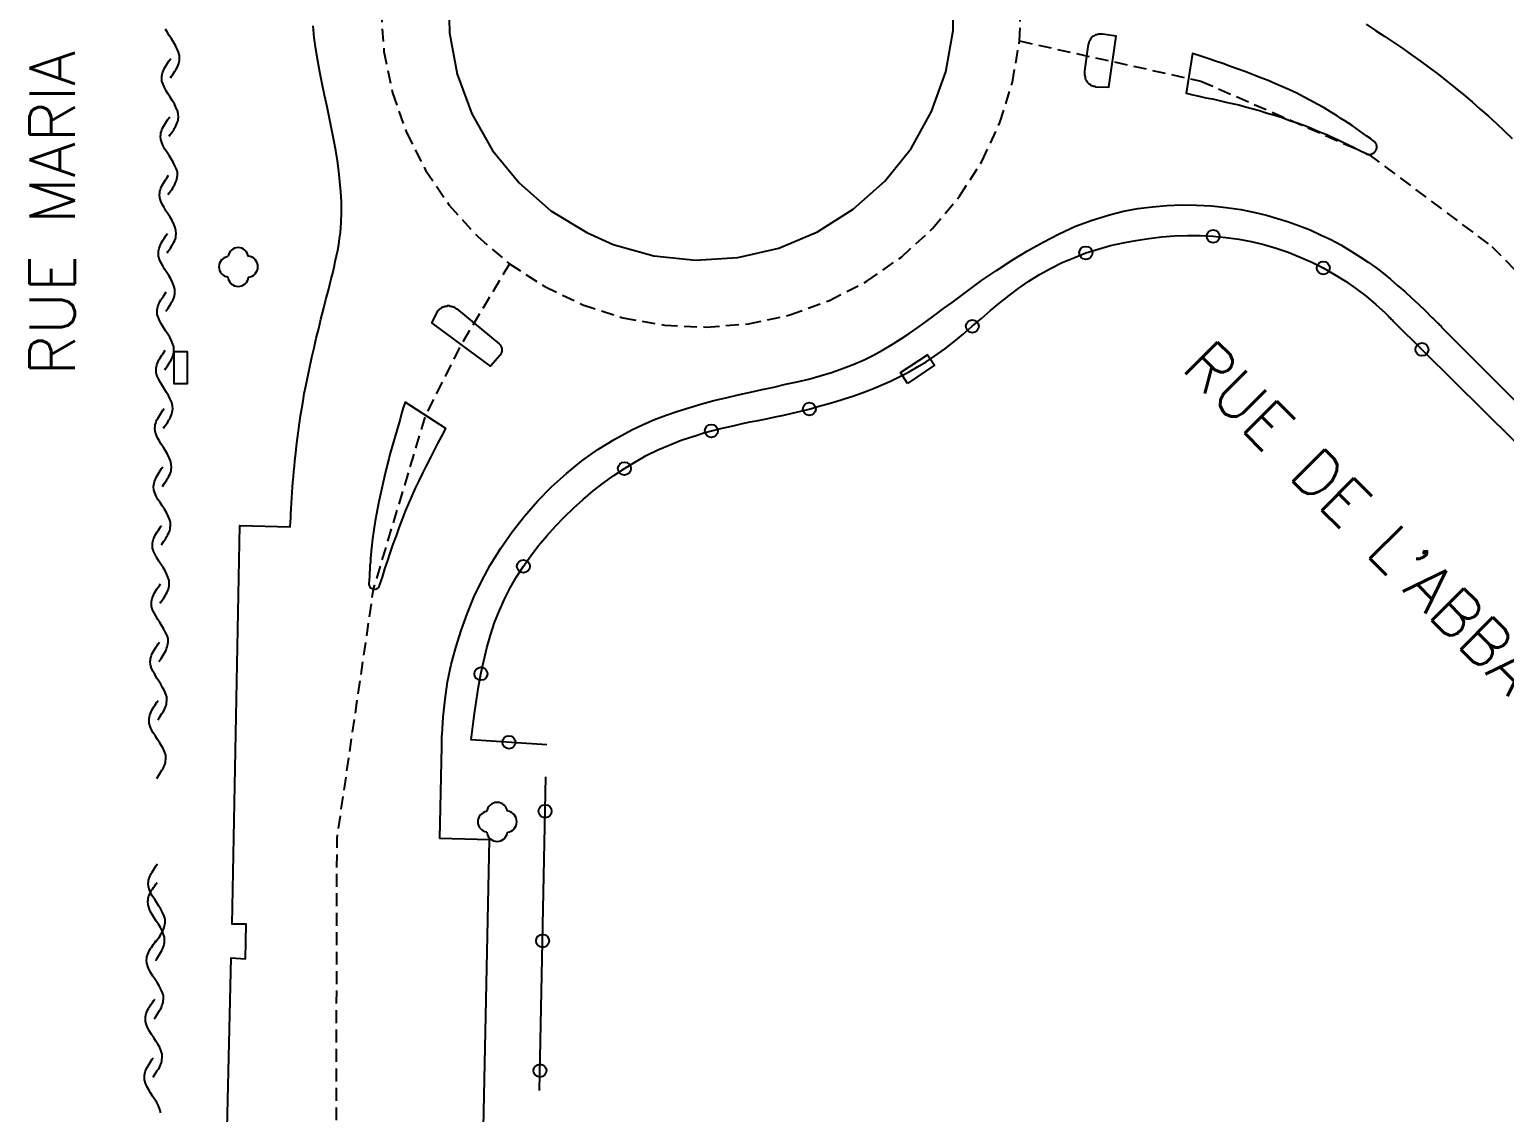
# Model space of a CAD drawing. Header units: millimetres. Extents: x 107999 to 109001, y 146999 to 148001.
# Drawn here: x 108168.9 to 108225.8, y 147384.5 to 147426.3 of the extents above; entities that cross this region are included whole.
import ezdxf
from ezdxf.enums import TextEntityAlignment as Align

# ---------------------------------------------------------------- set-up
doc = ezdxf.new("R2010")
doc.units = ezdxf.units.MM
doc.linetypes.add('DASHED', pattern=[0.75, 0.5, -0.25])
for name, color, linetype in [('W0001', 6, 'DASHED'), ('W0008', 7, 'CONTINUOUS'), ('W0300', 7, 'CONTINUOUS'), ('W0310', 3, 'CONTINUOUS'), ('W0322', 7, 'CONTINUOUS'), ('W0471', 7, 'CONTINUOUS'), ('W0989', 7, 'CONTINUOUS')]:
    doc.layers.add(name, color=color, linetype=linetype)
doc.styles.get("Standard").update_dxf_attribs({"font": 'romans.shx', "width": 0.85})

msp = doc.modelspace()

# ---------------------------------------------------------------- linework, layer by layer
at = {"layer": 'W0001'}
for points in [[(108182.492, 147427.031), (108182.609, 147425.406), (108182.938, 147423.812), (108183.477, 147422.281), (108184.211, 147420.828), (108185.125, 147419.484), (108186.211, 147418.281), (108187.445, 147417.219), (108188.812, 147416.344), (108190.273, 147415.641), (108191.82, 147415.141), (108193.422, 147414.859), (108195.039, 147414.781), (108196.656, 147414.906), (108198.25, 147415.25), (108199.773, 147415.812), (108201.219, 147416.547), (108202.547, 147417.484), (108203.75, 147418.578), (108204.789, 147419.828), (108205.664, 147421.188), (108206.344, 147422.672), (108206.828, 147424.219), (108207.102, 147425.812), (108207.164, 147427.438)], [(108207.102, 147425.812), (108214.086, 147424.266), (108220.562, 147421.438), (108225.297, 147417.891), (108236.492, 147406.688)]]:
    msp.add_lwpolyline(points, dxfattribs=at)
at = {"layer": 'W0001', "flags": 128}
msp.add_lwpolyline([(108187.445, 147417.219), (108185.586, 147414.125), (108184.203, 147411.375), (108182.195, 147404.688), (108180.789, 147395.078), (108180.648, 147340.438), (108178.625, 147241.438), (108177.969, 147209.859), (108177.188, 147170.172), (108176.664, 147146.641), (108176.543, 147140.368), (108175.898, 147106.844)], dxfattribs=at)
at = {"layer": 'W0008'}
for points in [[(108185.102, 147427.75), (108185.133, 147426.125), (108185.43, 147424.531), (108185.992, 147423), (108186.797, 147421.594), (108187.82, 147420.344), (108189.039, 147419.266), (108190.422, 147418.422), (108191.438, 147417.969)], [(108191.438, 147417.969), (108193.008, 147417.531), (108194.617, 147417.359), (108196.242, 147417.469), (108197.82, 147417.828), (108199.32, 147418.453), (108200.695, 147419.328), (108201.906, 147420.406), (108202.922, 147421.672), (108203.711, 147423.094), (108204.258, 147424.625), (108204.539, 147426.219), (108204.555, 147427.844)], [(108176.531, 147382.266), (108176.719, 147390.469), (108177.273, 147390.438), (108177.305, 147391.766), (108176.758, 147391.766), (108176.758, 147391.766), (108177.055, 147407.141), (108178.992, 147407.078), (108179.016, 147407.438), (108179.016, 147407.453), (108179.016, 147407.469), (108179.016, 147407.484), (108179.016, 147407.5), (108179.016, 147407.516), (108179.016, 147407.531), (108179.016, 147407.547), (108179.023, 147407.562), (108179.023, 147407.578), (108179.023, 147407.578), (108179.023, 147407.578), (108179.031, 147407.797), (108179.047, 147408), (108179.055, 147408.203), (108179.07, 147408.406), (108179.086, 147408.609), (108179.102, 147408.812), (108179.117, 147409.016), (108179.141, 147409.219), (108179.156, 147409.422), (108179.18, 147409.625), (108179.211, 147409.922), (108179.242, 147410.203), (108179.273, 147410.5), (108179.312, 147410.781), (108179.352, 147411.078), (108179.398, 147411.359), (108179.445, 147411.641), (108179.492, 147411.938), (108179.539, 147412.219), (108179.594, 147412.5), (108179.672, 147412.875), (108179.75, 147413.25), (108179.828, 147413.625), (108179.914, 147413.984), (108180, 147414.359), (108180.094, 147414.734), (108180.18, 147415.094), (108180.273, 147415.469), (108180.375, 147415.844), (108180.469, 147416.203), (108180.523, 147416.422), (108180.578, 147416.641), (108180.633, 147416.859), (108180.688, 147417.094), (108180.734, 147417.312), (108180.781, 147417.531), (108180.828, 147417.75), (108180.867, 147417.969), (108180.898, 147418.203), (108180.93, 147418.422), (108180.961, 147418.812), (108180.977, 147419.203), (108180.969, 147419.609), (108180.953, 147420), (108180.914, 147420.391), (108180.875, 147420.797), (108180.812, 147421.188), (108180.75, 147421.594), (108180.68, 147421.984), (108180.602, 147422.375), (108180.508, 147422.828), (108180.414, 147423.266), (108180.32, 147423.719), (108180.227, 147424.156), (108180.141, 147424.609), (108180.055, 147425.047), (108179.984, 147425.5), (108179.922, 147425.938), (108179.883, 147426.391)], [(108220.461, 147426.453), (108220.82, 147426.219), (108221.172, 147425.984), (108221.523, 147425.75), (108221.867, 147425.516), (108222.211, 147425.281), (108222.555, 147425.031), (108222.898, 147424.781), (108223.234, 147424.531), (108223.562, 147424.266), (108223.891, 147424), (108224.219, 147423.734), (108224.539, 147423.469), (108224.852, 147423.188), (108225.172, 147422.906), (108225.477, 147422.625), (108225.781, 147422.344), (108226.086, 147422.047)], [(108210.031, 147424.047), (108210.539, 147424.031), (108210.82, 147426), (108210.297, 147426.078), (108210.289, 147426.078), (108210.289, 147426.078), (108210.289, 147426.078), (108210.289, 147426.078), (108210.289, 147426.078), (108210.289, 147426.078), (108210.289, 147426.078), (108210.289, 147426.078), (108210.289, 147426.078), (108210.289, 147426.078), (108210.25, 147426.078), (108210.203, 147426.078), (108210.156, 147426.078), (108210.117, 147426.062), (108210.07, 147426.047), (108210.031, 147426.047), (108209.992, 147426.016), (108209.953, 147426), (108209.914, 147425.984), (108209.883, 147425.953), (108209.859, 147425.922), (108209.836, 147425.891), (108209.82, 147425.859), (108209.805, 147425.828), (108209.789, 147425.797), (108209.773, 147425.75), (108209.766, 147425.719), (108209.75, 147425.672), (108209.742, 147425.641), (108209.734, 147425.609), (108209.734, 147425.594), (108209.734, 147425.594), (108209.734, 147425.594), (108209.734, 147425.594), (108209.734, 147425.594), (108209.734, 147425.594), (108209.734, 147425.594), (108209.734, 147425.594), (108209.734, 147425.594), (108209.734, 147425.594), (108209.734, 147425.594), (108209.602, 147424.641), (108209.602, 147424.641), (108209.602, 147424.641), (108209.602, 147424.641), (108209.602, 147424.641), (108209.602, 147424.641), (108209.602, 147424.641), (108209.602, 147424.641), (108209.602, 147424.641), (108209.602, 147424.641), (108209.602, 147424.641), (108209.602, 147424.641), (108209.602, 147424.594), (108209.602, 147424.547), (108209.609, 147424.5), (108209.617, 147424.469), (108209.625, 147424.422), (108209.633, 147424.375), (108209.648, 147424.328), (108209.664, 147424.297), (108209.688, 147424.266), (108209.711, 147424.219), (108209.711, 147424.219), (108209.734, 147424.203), (108209.758, 147424.172), (108209.789, 147424.156), (108209.82, 147424.141), (108209.852, 147424.109), (108209.883, 147424.094), (108209.922, 147424.078), (108209.953, 147424.062), (108209.992, 147424.062), (108210.031, 147424.047)], [(108220.766, 147421.938), (108220.625, 147422.047), (108220.484, 147422.141), (108220.344, 147422.25), (108220.203, 147422.344), (108220.062, 147422.453), (108219.922, 147422.547), (108219.773, 147422.641), (108219.633, 147422.734), (108219.484, 147422.828), (108219.344, 147422.922), (108219.344, 147422.922), (108219.086, 147423.078), (108218.836, 147423.234), (108218.57, 147423.375), (108218.312, 147423.516), (108218.047, 147423.656), (108217.781, 147423.797), (108217.508, 147423.922), (108217.234, 147424.047), (108216.961, 147424.156), (108216.688, 147424.281), (108216.398, 147424.391), (108216.109, 147424.5), (108215.82, 147424.625), (108215.531, 147424.719), (108215.234, 147424.828), (108214.938, 147424.938), (108214.648, 147425.031), (108214.352, 147425.141), (108214.055, 147425.234), (108213.766, 147425.328), (108213.766, 147425.328), (108213.516, 147423.797), (108213.773, 147423.734), (108214.023, 147423.688), (108214.281, 147423.625), (108214.539, 147423.578), (108214.789, 147423.516), (108215.047, 147423.453), (108215.297, 147423.406), (108215.555, 147423.344), (108215.805, 147423.266), (108216.055, 147423.203), (108216.352, 147423.125), (108216.648, 147423.031), (108216.938, 147422.953), (108217.227, 147422.859), (108217.516, 147422.75), (108217.805, 147422.656), (108218.094, 147422.547), (108218.383, 147422.438), (108218.664, 147422.312), (108218.945, 147422.203), (108219.094, 147422.125), (108219.242, 147422.062), (108219.383, 147422), (108219.531, 147421.922), (108219.68, 147421.859), (108219.828, 147421.781), (108219.969, 147421.719), (108220.117, 147421.641), (108220.266, 147421.562), (108220.406, 147421.5), (108220.422, 147421.484), (108220.43, 147421.484), (108220.445, 147421.469), (108220.461, 147421.469), (108220.477, 147421.453), (108220.484, 147421.453), (108220.5, 147421.453), (108220.516, 147421.453), (108220.531, 147421.438), (108220.547, 147421.438), (108220.562, 147421.438), (108220.578, 147421.438), (108220.594, 147421.438), (108220.609, 147421.438), (108220.625, 147421.438), (108220.641, 147421.438), (108220.648, 147421.453), (108220.664, 147421.453), (108220.68, 147421.453), (108220.695, 147421.469), (108220.711, 147421.469), (108220.719, 147421.469), (108220.734, 147421.484), (108220.75, 147421.484), (108220.758, 147421.5), (108220.773, 147421.516), (108220.781, 147421.516), (108220.789, 147421.531), (108220.805, 147421.547), (108220.812, 147421.562), (108220.82, 147421.562), (108220.828, 147421.578), (108220.836, 147421.594), (108220.844, 147421.609), (108220.852, 147421.625), (108220.852, 147421.641), (108220.859, 147421.656), (108220.859, 147421.672), (108220.867, 147421.672), (108220.867, 147421.688), (108220.867, 147421.703), (108220.867, 147421.719), (108220.867, 147421.734), (108220.867, 147421.75), (108220.867, 147421.766), (108220.859, 147421.781), (108220.859, 147421.797), (108220.852, 147421.812), (108220.852, 147421.828), (108220.844, 147421.844), (108220.836, 147421.859), (108220.828, 147421.875), (108220.82, 147421.875), (108220.812, 147421.891), (108220.805, 147421.906), (108220.789, 147421.922), (108220.781, 147421.922), (108220.773, 147421.938), (108220.766, 147421.938), (108220.625, 147422.047), (108220.484, 147422.141), (108220.344, 147422.25), (108220.203, 147422.344), (108220.062, 147422.453), (108219.922, 147422.547), (108219.773, 147422.641), (108219.633, 147422.734), (108219.484, 147422.828), (108219.344, 147422.922), (108219.344, 147422.922), (108219.086, 147423.078), (108218.836, 147423.234), (108218.57, 147423.375), (108218.312, 147423.516), (108218.047, 147423.656), (108217.781, 147423.797), (108217.508, 147423.922), (108217.234, 147424.047), (108216.961, 147424.156), (108216.688, 147424.281), (108216.398, 147424.391), (108216.109, 147424.5), (108215.82, 147424.625), (108215.531, 147424.719), (108215.234, 147424.828), (108214.938, 147424.938), (108214.648, 147425.031), (108214.352, 147425.141), (108214.055, 147425.234), (108213.766, 147425.328), (108213.766, 147425.328), (108213.516, 147423.797), (108213.773, 147423.734), (108214.023, 147423.688), (108214.281, 147423.625), (108214.539, 147423.578), (108214.789, 147423.516), (108215.047, 147423.453), (108215.297, 147423.406), (108215.555, 147423.344), (108215.805, 147423.266), (108216.055, 147423.203), (108216.352, 147423.125), (108216.648, 147423.031), (108216.938, 147422.953), (108217.227, 147422.859), (108217.516, 147422.75), (108217.805, 147422.656), (108218.094, 147422.547), (108218.383, 147422.438), (108218.664, 147422.312), (108218.945, 147422.203), (108219.094, 147422.125), (108219.242, 147422.062), (108219.383, 147422), (108219.531, 147421.922), (108219.68, 147421.859), (108219.828, 147421.781), (108219.969, 147421.719), (108220.117, 147421.641), (108220.266, 147421.562), (108220.406, 147421.5)], [(108186.188, 147371.625), (108186.672, 147395.016), (108184.766, 147395.078), (108184.836, 147398.625), (108184.836, 147398.672), (108184.836, 147398.719), (108184.844, 147398.766), (108184.844, 147398.812), (108184.844, 147398.844), (108184.844, 147398.891), (108184.844, 147398.938), (108184.844, 147398.984), (108184.844, 147399.031), (108184.852, 147399.078), (108184.891, 147399.75), (108184.961, 147400.438), (108185.062, 147401.109), (108185.203, 147401.781), (108185.375, 147402.438), (108185.578, 147403.094), (108185.812, 147403.734), (108186.078, 147404.375), (108186.375, 147405), (108186.703, 147405.609), (108187.109, 147406.266), (108187.547, 147406.891), (108188.023, 147407.5), (108188.531, 147408.078), (108189.07, 147408.625), (108189.641, 147409.141), (108190.234, 147409.625), (108190.852, 147410.062), (108191.5, 147410.469), (108192.164, 147410.828), (108192.594, 147411.031), (108193.031, 147411.219), (108193.484, 147411.391), (108193.93, 147411.547), (108194.391, 147411.688), (108194.852, 147411.828), (108195.32, 147411.953), (108195.789, 147412.062), (108196.258, 147412.172), (108196.734, 147412.281), (108197.18, 147412.375), (108197.633, 147412.469), (108198.086, 147412.578), (108198.531, 147412.672), (108198.977, 147412.781), (108199.414, 147412.906), (108199.852, 147413.031), (108200.281, 147413.188), (108200.695, 147413.344), (108201.109, 147413.516), (108201.469, 147413.703), (108201.82, 147413.891), (108202.164, 147414.094), (108202.508, 147414.312), (108202.844, 147414.531), (108203.18, 147414.766), (108203.508, 147415), (108203.844, 147415.25), (108204.172, 147415.5), (108204.5, 147415.734), (108205.07, 147416.156), (108205.641, 147416.578), (108206.219, 147416.969), (108206.812, 147417.359), (108207.406, 147417.719), (108208.016, 147418.062), (108208.633, 147418.375), (108209.258, 147418.672), (108209.906, 147418.906), (108210.562, 147419.109), (108210.562, 147419.109), (108211.102, 147419.25), (108211.656, 147419.359), (108212.219, 147419.422), (108212.781, 147419.469), (108213.352, 147419.5), (108213.922, 147419.484), (108214.492, 147419.453), (108215.062, 147419.391), (108215.625, 147419.312), (108216.18, 147419.203), (108216.617, 147419.094), (108217.047, 147418.969), (108217.469, 147418.844), (108217.883, 147418.688), (108218.297, 147418.531), (108218.695, 147418.344), (108219.094, 147418.156), (108219.484, 147417.953), (108219.859, 147417.719), (108220.234, 147417.484), (108220.234, 147417.484), (108220.531, 147417.281), (108220.828, 147417.078), (108221.109, 147416.859), (108221.391, 147416.625), (108221.672, 147416.391), (108221.945, 147416.156), (108222.211, 147415.906), (108222.477, 147415.672), (108222.734, 147415.422), (108222.992, 147415.156), (108222.992, 147415.156), (108223.031, 147415.125), (108223.07, 147415.094), (108223.109, 147415.047), (108223.148, 147415.016), (108223.18, 147414.969), (108223.219, 147414.938), (108223.258, 147414.906), (108223.297, 147414.859), (108223.336, 147414.828), (108223.367, 147414.781), (108223.367, 147414.781), (108232.531, 147405.594)], [(108184.703, 147415.422), (108184.703, 147415.422), (108184.711, 147415.438), (108184.727, 147415.453), (108184.734, 147415.453), (108184.75, 147415.469), (108184.758, 147415.484), (108184.773, 147415.484), (108184.789, 147415.5), (108184.797, 147415.516), (108184.812, 147415.516), (108184.828, 147415.531), (108184.844, 147415.531), (108184.852, 147415.547), (108184.867, 147415.547), (108184.883, 147415.562), (108184.898, 147415.562), (108184.914, 147415.578), (108184.93, 147415.578), (108184.945, 147415.578), (108184.961, 147415.594), (108184.977, 147415.594), (108184.992, 147415.594), (108185.008, 147415.594), (108185.023, 147415.594), (108185.039, 147415.594), (108185.055, 147415.609), (108185.07, 147415.609), (108185.086, 147415.609), (108185.109, 147415.609), (108185.125, 147415.609), (108185.141, 147415.594), (108185.156, 147415.594), (108185.172, 147415.594), (108185.188, 147415.594), (108185.203, 147415.594), (108185.219, 147415.578), (108185.234, 147415.578), (108185.25, 147415.578), (108185.266, 147415.562), (108185.281, 147415.562), (108185.297, 147415.562), (108185.312, 147415.547), (108185.328, 147415.547), (108185.336, 147415.531), (108185.352, 147415.531), (108185.367, 147415.516), (108185.383, 147415.5), (108185.391, 147415.5), (108185.406, 147415.484), (108185.414, 147415.484), (108187.047, 147414.141), (108187.055, 147414.125), (108187.086, 147414.094), (108187.117, 147414.047), (108187.141, 147414), (108187.156, 147413.953), (108187.156, 147413.906), (108187.148, 147413.844), (108187.141, 147413.797), (108187.117, 147413.75), (108187.086, 147413.703), (108186.719, 147413.281), (108184.453, 147414.953), (108184.703, 147415.422)], [(108182.438, 147404.828), (108182.547, 147405.141), (108182.648, 147405.469), (108182.758, 147405.781), (108182.859, 147406.109), (108182.969, 147406.422), (108183.086, 147406.734), (108183.195, 147407.047), (108183.32, 147407.375), (108183.445, 147407.688), (108183.57, 147407.984), (108183.695, 147408.281), (108183.828, 147408.578), (108183.969, 147408.859), (108184.109, 147409.156), (108184.25, 147409.438), (108184.398, 147409.734), (108184.539, 147410.016), (108184.688, 147410.297), (108184.844, 147410.578), (108184.992, 147410.875), (108183.422, 147411.891), (108183.422, 147411.891), (108183.352, 147411.672), (108183.289, 147411.453), (108183.227, 147411.234), (108183.164, 147411.016), (108183.102, 147410.797), (108183.039, 147410.578), (108182.977, 147410.359), (108182.914, 147410.141), (108182.852, 147409.922), (108182.797, 147409.703), (108182.711, 147409.359), (108182.625, 147409.031), (108182.547, 147408.688), (108182.469, 147408.344), (108182.398, 147408), (108182.336, 147407.656), (108182.273, 147407.312), (108182.219, 147406.969), (108182.172, 147406.625), (108182.133, 147406.266), (108182.117, 147406.141), (108182.109, 147406), (108182.094, 147405.859), (108182.086, 147405.719), (108182.07, 147405.594), (108182.062, 147405.453), (108182.055, 147405.312), (108182.047, 147405.172), (108182.039, 147405.031), (108182.031, 147404.906), (108182.031, 147404.859), (108182.039, 147404.828), (108182.055, 147404.797), (108182.07, 147404.766), (108182.094, 147404.734), (108182.125, 147404.719), (108182.156, 147404.703), (108182.195, 147404.688), (108182.234, 147404.688), (108182.266, 147404.688), (108182.305, 147404.688), (108182.336, 147404.703), (108182.367, 147404.719), (108182.398, 147404.75), (108182.422, 147404.781), (108182.438, 147404.812), (108182.438, 147404.828)]]:
    msp.add_lwpolyline(points, dxfattribs=at)
at = {"layer": 'W0300'}
for centre, radius, start, end in [((108176.992, 147417.453), 0.393, 6.8428, 173.1572), ((108176.641, 147417.109), 0.393, 96.8428, 263.1572), ((108177.344, 147417.109), 0.408, 275.4923, 84.5077), ((108176.992, 147416.75), 0.401, 186.7098, 353.2902), ((108186.969, 147396.062), 0.401, 6.7098, 173.2902), ((108186.617, 147395.719), 0.393, 96.8428, 263.1572), ((108187.32, 147395.719), 0.409, 276.5819, 83.4181), ((108186.969, 147395.359), 0.401, 186.7098, 353.2902)]:
    msp.add_arc(centre, radius, start, end, dxfattribs=at)
at = {"layer": 'W0310'}
for points in [[(108174.383, 147424.391), (108174.422, 147424.453), (108174.469, 147424.516), (108174.516, 147424.578), (108174.555, 147424.641), (108174.586, 147424.703), (108174.617, 147424.75), (108174.648, 147424.812), (108174.68, 147424.875), (108174.703, 147424.938), (108174.719, 147425), (108174.727, 147425.062), (108174.734, 147425.125), (108174.727, 147425.25), (108174.695, 147425.375), (108174.641, 147425.5), (108174.578, 147425.641), (108174.5, 147425.766), (108174.422, 147425.891), (108174.336, 147426.016), (108174.266, 147426.141), (108174.195, 147426.266)], [(108174.336, 147422.141), (108174.375, 147422.203), (108174.422, 147422.266), (108174.469, 147422.328), (108174.508, 147422.391), (108174.539, 147422.453), (108174.57, 147422.5), (108174.602, 147422.562), (108174.633, 147422.625), (108174.656, 147422.688), (108174.672, 147422.75), (108174.68, 147422.812), (108174.688, 147422.875), (108174.68, 147423), (108174.648, 147423.125), (108174.594, 147423.25), (108174.531, 147423.391), (108174.453, 147423.516), (108174.375, 147423.641), (108174.289, 147423.766), (108174.219, 147423.891), (108174.148, 147424.016), (108174.094, 147424.141), (108174.055, 147424.266), (108174.047, 147424.391), (108174.055, 147424.453), (108174.062, 147424.516), (108174.078, 147424.578), (108174.102, 147424.641), (108174.125, 147424.703), (108174.156, 147424.766), (108174.195, 147424.828), (108174.234, 147424.891), (108174.273, 147424.953), (108174.312, 147425.016), (108174.352, 147425.078), (108174.398, 147425.141)], [(108174.297, 147419.891), (108174.336, 147419.953), (108174.383, 147420.016), (108174.43, 147420.078), (108174.469, 147420.141), (108174.5, 147420.203), (108174.531, 147420.25), (108174.562, 147420.312), (108174.594, 147420.375), (108174.617, 147420.438), (108174.633, 147420.5), (108174.641, 147420.562), (108174.648, 147420.625), (108174.648, 147420.766), (108174.609, 147420.875), (108174.555, 147421), (108174.492, 147421.141), (108174.414, 147421.266), (108174.328, 147421.391), (108174.25, 147421.516), (108174.164, 147421.641), (108174.102, 147421.766), (108174.047, 147421.891), (108174.008, 147422.016), (108174, 147422.141), (108174.008, 147422.203), (108174.016, 147422.266), (108174.031, 147422.328), (108174.055, 147422.391), (108174.078, 147422.453), (108174.109, 147422.516), (108174.148, 147422.578), (108174.188, 147422.641), (108174.227, 147422.703), (108174.266, 147422.766), (108174.305, 147422.828), (108174.352, 147422.891)], [(108174.25, 147417.641), (108174.289, 147417.703), (108174.336, 147417.766), (108174.383, 147417.828), (108174.422, 147417.891), (108174.453, 147417.953), (108174.484, 147418), (108174.516, 147418.062), (108174.547, 147418.125), (108174.57, 147418.188), (108174.586, 147418.25), (108174.594, 147418.312), (108174.602, 147418.375), (108174.594, 147418.5), (108174.562, 147418.625), (108174.508, 147418.75), (108174.445, 147418.891), (108174.367, 147419.016), (108174.289, 147419.141), (108174.203, 147419.266), (108174.133, 147419.391), (108174.062, 147419.516), (108174.008, 147419.641), (108173.969, 147419.766), (108173.961, 147419.891), (108173.969, 147419.953), (108173.977, 147420.016), (108173.992, 147420.078), (108174.016, 147420.141), (108174.039, 147420.203), (108174.07, 147420.266), (108174.109, 147420.328), (108174.148, 147420.391), (108174.188, 147420.453), (108174.227, 147420.516), (108174.266, 147420.578), (108174.312, 147420.641)], [(108174.203, 147415.391), (108174.242, 147415.453), (108174.289, 147415.516), (108174.336, 147415.578), (108174.375, 147415.641), (108174.406, 147415.703), (108174.438, 147415.75), (108174.469, 147415.812), (108174.5, 147415.875), (108174.523, 147415.938), (108174.539, 147416), (108174.547, 147416.062), (108174.555, 147416.125), (108174.547, 147416.25), (108174.516, 147416.375), (108174.461, 147416.5), (108174.398, 147416.641), (108174.32, 147416.766), (108174.242, 147416.891), (108174.156, 147417.016), (108174.086, 147417.141), (108174.016, 147417.266), (108173.961, 147417.391), (108173.922, 147417.516), (108173.914, 147417.641), (108173.922, 147417.703), (108173.93, 147417.766), (108173.945, 147417.828), (108173.969, 147417.891), (108173.992, 147417.953), (108174.023, 147418.016), (108174.062, 147418.078), (108174.102, 147418.141), (108174.141, 147418.203), (108174.18, 147418.266), (108174.219, 147418.328), (108174.266, 147418.391)], [(108174.164, 147413.141), (108174.203, 147413.203), (108174.25, 147413.266), (108174.297, 147413.328), (108174.336, 147413.391), (108174.367, 147413.453), (108174.398, 147413.5), (108174.43, 147413.562), (108174.461, 147413.625), (108174.484, 147413.688), (108174.5, 147413.75), (108174.508, 147413.812), (108174.516, 147413.875), (108174.516, 147414.016), (108174.477, 147414.125), (108174.422, 147414.25), (108174.359, 147414.391), (108174.281, 147414.516), (108174.195, 147414.641), (108174.117, 147414.766), (108174.031, 147414.891), (108173.969, 147415.016), (108173.914, 147415.141), (108173.875, 147415.266), (108173.867, 147415.391), (108173.875, 147415.453), (108173.883, 147415.516), (108173.898, 147415.578), (108173.922, 147415.641), (108173.945, 147415.703), (108173.977, 147415.766), (108174.016, 147415.828), (108174.055, 147415.891), (108174.094, 147415.953), (108174.133, 147416.016), (108174.172, 147416.078), (108174.219, 147416.141)], [(108174.117, 147410.891), (108174.156, 147410.953), (108174.203, 147411.016), (108174.25, 147411.078), (108174.289, 147411.141), (108174.32, 147411.203), (108174.352, 147411.25), (108174.383, 147411.312), (108174.414, 147411.375), (108174.438, 147411.438), (108174.453, 147411.5), (108174.461, 147411.562), (108174.469, 147411.625), (108174.461, 147411.75), (108174.43, 147411.875), (108174.375, 147412), (108174.312, 147412.141), (108174.234, 147412.266), (108174.156, 147412.391), (108174.07, 147412.516), (108174, 147412.641), (108173.93, 147412.766), (108173.875, 147412.891), (108173.836, 147413.016), (108173.828, 147413.141), (108173.836, 147413.203), (108173.844, 147413.266), (108173.859, 147413.328), (108173.883, 147413.391), (108173.906, 147413.453), (108173.938, 147413.516), (108173.977, 147413.578), (108174.016, 147413.641), (108174.055, 147413.703), (108174.094, 147413.766), (108174.133, 147413.828), (108174.18, 147413.891)], [(108174.07, 147408.641), (108174.109, 147408.703), (108174.156, 147408.766), (108174.203, 147408.828), (108174.242, 147408.891), (108174.273, 147408.953), (108174.305, 147409), (108174.336, 147409.062), (108174.367, 147409.125), (108174.391, 147409.188), (108174.406, 147409.25), (108174.414, 147409.312), (108174.422, 147409.375), (108174.414, 147409.5), (108174.383, 147409.625), (108174.328, 147409.75), (108174.266, 147409.891), (108174.188, 147410.016), (108174.109, 147410.141), (108174.023, 147410.266), (108173.953, 147410.391), (108173.883, 147410.516), (108173.828, 147410.641), (108173.789, 147410.766), (108173.781, 147410.891), (108173.789, 147410.953), (108173.797, 147411.016), (108173.812, 147411.078), (108173.836, 147411.141), (108173.859, 147411.203), (108173.891, 147411.266), (108173.93, 147411.328), (108173.969, 147411.391), (108174.008, 147411.453), (108174.047, 147411.516), (108174.086, 147411.578), (108174.133, 147411.641)], [(108174.031, 147406.391), (108174.07, 147406.453), (108174.117, 147406.516), (108174.164, 147406.578), (108174.203, 147406.641), (108174.234, 147406.703), (108174.266, 147406.75), (108174.297, 147406.812), (108174.328, 147406.875), (108174.352, 147406.938), (108174.367, 147407), (108174.375, 147407.062), (108174.383, 147407.125), (108174.383, 147407.266), (108174.344, 147407.375), (108174.289, 147407.5), (108174.227, 147407.641), (108174.148, 147407.766), (108174.062, 147407.891), (108173.984, 147408.016), (108173.898, 147408.141), (108173.836, 147408.266), (108173.781, 147408.391), (108173.742, 147408.516), (108173.734, 147408.641), (108173.742, 147408.703), (108173.75, 147408.766), (108173.766, 147408.828), (108173.789, 147408.891), (108173.812, 147408.953), (108173.844, 147409.016), (108173.883, 147409.078), (108173.922, 147409.141), (108173.961, 147409.203), (108174, 147409.266), (108174.039, 147409.328), (108174.086, 147409.391)], [(108173.984, 147404.141), (108174.023, 147404.203), (108174.07, 147404.266), (108174.117, 147404.328), (108174.156, 147404.391), (108174.188, 147404.453), (108174.219, 147404.5), (108174.25, 147404.562), (108174.281, 147404.625), (108174.305, 147404.688), (108174.32, 147404.75), (108174.328, 147404.812), (108174.336, 147404.875), (108174.336, 147405.016), (108174.297, 147405.125), (108174.242, 147405.25), (108174.18, 147405.391), (108174.102, 147405.516), (108174.016, 147405.641), (108173.938, 147405.766), (108173.852, 147405.891), (108173.789, 147406.016), (108173.734, 147406.141), (108173.695, 147406.266), (108173.688, 147406.391), (108173.695, 147406.453), (108173.703, 147406.516), (108173.719, 147406.578), (108173.742, 147406.641), (108173.766, 147406.703), (108173.797, 147406.766), (108173.836, 147406.828), (108173.875, 147406.891), (108173.914, 147406.953), (108173.953, 147407.016), (108173.992, 147407.078), (108174.039, 147407.141)], [(108173.938, 147401.891), (108173.984, 147401.953), (108174.023, 147402.016), (108174.062, 147402.078), (108174.102, 147402.141), (108174.141, 147402.203), (108174.18, 147402.266), (108174.211, 147402.328), (108174.234, 147402.391), (108174.258, 147402.453), (108174.273, 147402.516), (108174.281, 147402.578), (108174.289, 147402.641), (108174.289, 147402.781), (108174.25, 147402.891), (108174.195, 147403.016), (108174.125, 147403.141), (108174.055, 147403.266), (108173.977, 147403.391), (108173.891, 147403.516), (108173.82, 147403.656), (108173.75, 147403.766), (108173.695, 147403.891), (108173.656, 147404.016), (108173.648, 147404.141), (108173.656, 147404.203), (108173.664, 147404.266), (108173.68, 147404.328), (108173.703, 147404.391), (108173.727, 147404.453), (108173.758, 147404.516), (108173.797, 147404.578), (108173.836, 147404.641), (108173.875, 147404.703), (108173.914, 147404.766), (108173.953, 147404.828), (108174, 147404.891)], [(108173.891, 147399.641), (108173.938, 147399.703), (108173.977, 147399.766), (108174.016, 147399.828), (108174.055, 147399.891), (108174.094, 147399.953), (108174.133, 147400.016), (108174.164, 147400.078), (108174.188, 147400.141), (108174.211, 147400.203), (108174.227, 147400.266), (108174.234, 147400.328), (108174.242, 147400.391), (108174.242, 147400.531), (108174.203, 147400.641), (108174.148, 147400.766), (108174.078, 147400.891), (108174.008, 147401.016), (108173.93, 147401.141), (108173.844, 147401.266), (108173.773, 147401.406), (108173.703, 147401.516), (108173.648, 147401.641), (108173.609, 147401.766), (108173.602, 147401.891), (108173.609, 147401.953), (108173.617, 147402.016), (108173.633, 147402.078), (108173.656, 147402.141), (108173.68, 147402.203), (108173.711, 147402.266), (108173.75, 147402.328), (108173.789, 147402.391), (108173.828, 147402.453), (108173.867, 147402.516), (108173.906, 147402.578), (108173.953, 147402.641)], [(108173.852, 147397.391), (108173.898, 147397.453), (108173.938, 147397.516), (108173.977, 147397.578), (108174.016, 147397.641), (108174.055, 147397.703), (108174.094, 147397.766), (108174.125, 147397.828), (108174.148, 147397.891), (108174.172, 147397.953), (108174.188, 147398.016), (108174.195, 147398.078), (108174.203, 147398.141), (108174.203, 147398.281), (108174.164, 147398.391), (108174.109, 147398.516), (108174.039, 147398.641), (108173.961, 147398.766), (108173.883, 147398.891), (108173.805, 147399.016), (108173.719, 147399.141), (108173.656, 147399.266), (108173.602, 147399.391), (108173.562, 147399.516), (108173.555, 147399.641), (108173.562, 147399.703), (108173.57, 147399.766), (108173.586, 147399.828), (108173.609, 147399.891), (108173.633, 147399.953), (108173.664, 147400.016), (108173.703, 147400.078), (108173.742, 147400.141), (108173.781, 147400.203), (108173.82, 147400.266), (108173.859, 147400.328), (108173.906, 147400.391)], [(108173.82, 147391.094), (108173.859, 147391.156), (108173.906, 147391.219), (108173.953, 147391.281), (108173.992, 147391.344), (108174.023, 147391.406), (108174.055, 147391.453), (108174.086, 147391.516), (108174.117, 147391.578), (108174.141, 147391.641), (108174.156, 147391.703), (108174.164, 147391.766), (108174.172, 147391.828), (108174.172, 147391.969), (108174.133, 147392.078), (108174.078, 147392.219), (108174.008, 147392.344), (108173.938, 147392.469), (108173.852, 147392.594), (108173.773, 147392.719), (108173.688, 147392.844), (108173.625, 147392.969), (108173.57, 147393.094), (108173.531, 147393.219), (108173.523, 147393.344), (108173.531, 147393.406), (108173.539, 147393.469), (108173.555, 147393.531), (108173.578, 147393.594), (108173.609, 147393.656), (108173.641, 147393.719), (108173.672, 147393.781), (108173.711, 147393.844), (108173.75, 147393.906), (108173.797, 147393.969), (108173.836, 147394.031), (108173.883, 147394.094)], [(108173.805, 147390.375), (108173.852, 147390.438), (108173.891, 147390.5), (108173.93, 147390.562), (108173.969, 147390.625), (108174.008, 147390.688), (108174.047, 147390.75), (108174.078, 147390.812), (108174.102, 147390.875), (108174.125, 147390.938), (108174.141, 147391), (108174.148, 147391.062), (108174.156, 147391.125), (108174.156, 147391.266), (108174.117, 147391.375), (108174.062, 147391.516), (108173.992, 147391.641), (108173.914, 147391.766), (108173.836, 147391.891), (108173.75, 147392.016), (108173.672, 147392.141), (108173.602, 147392.266), (108173.555, 147392.391), (108173.516, 147392.516), (108173.508, 147392.641), (108173.516, 147392.703), (108173.523, 147392.766), (108173.539, 147392.828), (108173.562, 147392.891), (108173.594, 147392.953), (108173.625, 147393.016), (108173.656, 147393.078), (108173.695, 147393.125), (108173.734, 147393.188), (108173.781, 147393.25), (108173.82, 147393.312), (108173.867, 147393.375)], [(108173.758, 147388.125), (108173.805, 147388.188), (108173.844, 147388.25), (108173.883, 147388.312), (108173.922, 147388.375), (108173.961, 147388.438), (108174, 147388.5), (108174.031, 147388.562), (108174.055, 147388.625), (108174.078, 147388.688), (108174.094, 147388.75), (108174.102, 147388.812), (108174.109, 147388.875), (108174.109, 147389.016), (108174.07, 147389.125), (108174.016, 147389.266), (108173.945, 147389.391), (108173.867, 147389.516), (108173.789, 147389.641), (108173.703, 147389.766), (108173.625, 147389.891), (108173.555, 147390.016), (108173.508, 147390.141), (108173.469, 147390.266), (108173.461, 147390.391), (108173.469, 147390.453), (108173.477, 147390.516), (108173.492, 147390.578), (108173.516, 147390.641), (108173.547, 147390.703), (108173.578, 147390.766), (108173.609, 147390.828), (108173.648, 147390.875), (108173.688, 147390.938), (108173.734, 147391), (108173.773, 147391.062), (108173.82, 147391.125)], [(108173.711, 147385.875), (108173.758, 147385.938), (108173.797, 147386), (108173.836, 147386.062), (108173.875, 147386.125), (108173.914, 147386.188), (108173.953, 147386.25), (108173.984, 147386.312), (108174.008, 147386.375), (108174.031, 147386.438), (108174.047, 147386.5), (108174.055, 147386.562), (108174.062, 147386.625), (108174.062, 147386.766), (108174.023, 147386.875), (108173.969, 147387.016), (108173.898, 147387.141), (108173.82, 147387.266), (108173.742, 147387.391), (108173.656, 147387.516), (108173.578, 147387.641), (108173.508, 147387.766), (108173.461, 147387.891), (108173.422, 147388.016), (108173.414, 147388.141), (108173.422, 147388.203), (108173.43, 147388.266), (108173.445, 147388.328), (108173.469, 147388.391), (108173.5, 147388.453), (108173.531, 147388.516), (108173.562, 147388.578), (108173.602, 147388.625), (108173.641, 147388.688), (108173.688, 147388.75), (108173.727, 147388.812), (108173.773, 147388.875)], [(108174.008, 147384.5), (108173.977, 147384.625), (108173.922, 147384.766), (108173.852, 147384.891), (108173.781, 147385.016), (108173.695, 147385.141), (108173.617, 147385.266), (108173.547, 147385.391), (108173.469, 147385.516), (108173.422, 147385.641), (108173.383, 147385.766), (108173.375, 147385.891), (108173.383, 147385.953), (108173.391, 147386.016), (108173.406, 147386.078), (108173.43, 147386.141), (108173.461, 147386.203), (108173.492, 147386.266), (108173.523, 147386.312), (108173.562, 147386.375), (108173.602, 147386.438), (108173.641, 147386.5), (108173.68, 147386.562), (108173.727, 147386.625)]]:
    msp.add_lwpolyline(points, dxfattribs=at)
at = {"layer": 'W0322'}
for points in [[(108188.883, 147398.688), (108185.969, 147398.875), (108186.039, 147399.391), (108186.102, 147399.891), (108186.18, 147400.406), (108186.258, 147400.922), (108186.344, 147401.422), (108186.453, 147401.922), (108186.57, 147402.422), (108186.711, 147402.906), (108186.867, 147403.391), (108187.055, 147403.859), (108187.055, 147403.859), (108187.258, 147404.297), (108187.477, 147404.734), (108187.719, 147405.156), (108187.984, 147405.562), (108188.266, 147405.969), (108188.57, 147406.359), (108188.891, 147406.734), (108189.219, 147407.109), (108189.562, 147407.469), (108189.922, 147407.812), (108190.289, 147408.141), (108190.672, 147408.469), (108191.062, 147408.766), (108191.461, 147409.062), (108191.875, 147409.328), (108192.297, 147409.594), (108192.719, 147409.828), (108193.156, 147410.047), (108193.602, 147410.234), (108194.062, 147410.422), (108194.062, 147410.422), (108194.344, 147410.516), (108194.641, 147410.609), (108194.93, 147410.703), (108195.227, 147410.781), (108195.523, 147410.859), (108195.82, 147410.922), (108196.117, 147410.984), (108196.422, 147411.062), (108196.719, 147411.125), (108197.023, 147411.188), (108197.352, 147411.25), (108197.68, 147411.328), (108198.016, 147411.391), (108198.344, 147411.469), (108198.672, 147411.547), (108199, 147411.625), (108199.328, 147411.719), (108199.656, 147411.812), (108199.977, 147411.906), (108200.305, 147412), (108200.672, 147412.125), (108201.039, 147412.25), (108201.406, 147412.391), (108201.773, 147412.547), (108202.133, 147412.703), (108202.484, 147412.875), (108202.828, 147413.047), (108203.172, 147413.25), (108203.5, 147413.438), (108203.828, 147413.656), (108204.203, 147413.938), (108204.57, 147414.219), (108204.93, 147414.516), (108205.281, 147414.812), (108205.633, 147415.109), (108205.984, 147415.422), (108206.344, 147415.719), (108206.703, 147416), (108207.07, 147416.281), (108207.453, 147416.547), (108207.867, 147416.812), (108208.297, 147417.047), (108208.742, 147417.266), (108209.195, 147417.453), (108209.656, 147417.641), (108210.133, 147417.781), (108210.609, 147417.922), (108211.094, 147418.031), (108211.586, 147418.125), (108212.078, 147418.203), (108212.078, 147418.203), (108212.578, 147418.266), (108213.07, 147418.297), (108213.57, 147418.312), (108214.062, 147418.312), (108214.562, 147418.281), (108215.055, 147418.234), (108215.547, 147418.172), (108216.031, 147418.078), (108216.516, 147417.969), (108216.984, 147417.828), (108217.453, 147417.672), (108217.914, 147417.484), (108218.367, 147417.281), (108218.805, 147417.062), (108219.234, 147416.812), (108219.656, 147416.547), (108220.062, 147416.266), (108220.453, 147415.969), (108220.828, 147415.656), (108221.195, 147415.328), (108221.195, 147415.328), (108221.227, 147415.297), (108221.258, 147415.266), (108221.289, 147415.234), (108221.32, 147415.203), (108221.359, 147415.156), (108221.391, 147415.125), (108221.422, 147415.094), (108221.453, 147415.062), (108221.484, 147415.031), (108221.516, 147415), (108221.516, 147415), (108231.898, 147404.719)], [(108188.602, 147385.359), (108188.844, 147397.453)]]:
    msp.add_lwpolyline(points, dxfattribs=at)
for centre, radius in [((108214.562, 147418.281), 0.25), ((108209.656, 147417.641), 0.251), ((108218.805, 147417.062), 0.25), ((108205.281, 147414.812), 0.25), ((108222.609, 147413.922), 0.25), ((108199, 147411.625), 0.25), ((108195.227, 147410.781), 0.25), ((108191.875, 147409.328), 0.25), ((108187.984, 147405.562), 0.25), ((108186.344, 147401.422), 0.25), ((108187.422, 147398.781), 0.251), ((108188.82, 147396.125), 0.251), ((108188.719, 147391.125), 0.25), ((108188.617, 147386.125), 0.25)]:
    msp.add_circle(centre, radius, dxfattribs=at)
at = {"layer": 'W0471'}
for points in [[(108174.523, 147413.844), (108175.023, 147413.844), (108175.023, 147412.594), (108174.523, 147412.594), (108174.523, 147413.844)], [(108202.789, 147412.609), (108202.516, 147413.031), (108203.555, 147413.719), (108203.828, 147413.312), (108202.789, 147412.609)]]:
    msp.add_lwpolyline(points, dxfattribs=at)

# ---------------------------------------------------------------- texts
at = {"layer": 'W0989'}
for s, rotation, p in [('RUE MARIA THOMEE', 90, (108169.824, 147424.344)), ("RUE DE L'ABBAYE", 315, (108221.223, 147406.481))]:
    msp.add_text(s, height=1.75, rotation=rotation, dxfattribs=at).set_placement(p, align=Align.MIDDLE)

doc.saveas('drawing.dxf')
